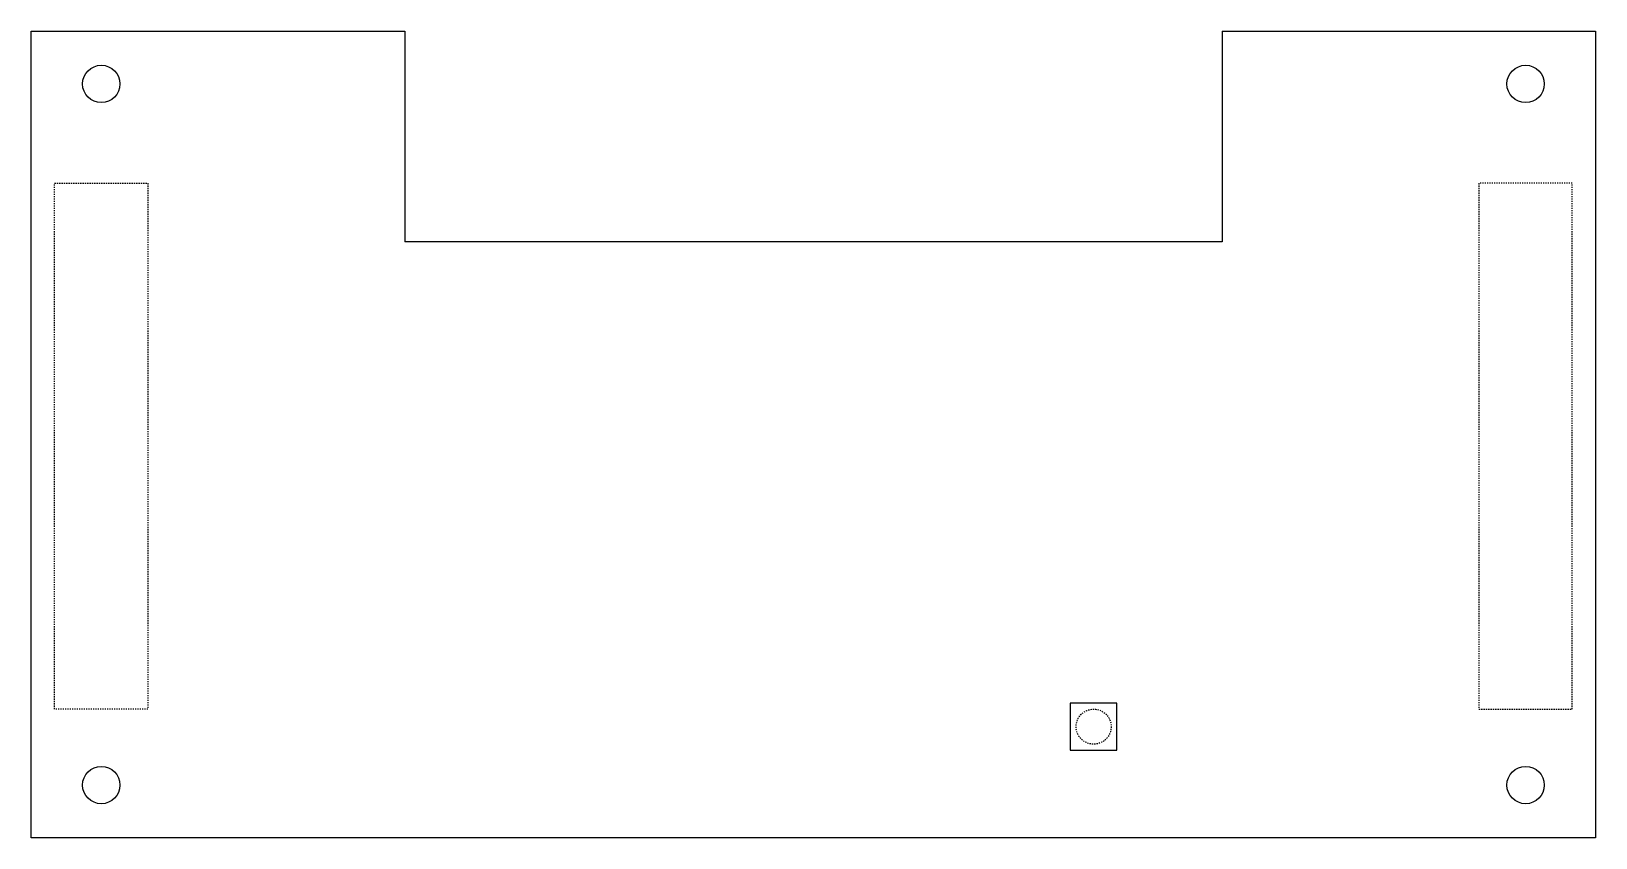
# Model space of a CAD drawing. Extents: x 120 to 254, y -31 to 38.
import ezdxf

# ---------------------------------------------------------------- set-up
doc = ezdxf.new("R2010")
doc.units = 0
doc.header["$LTSCALE"] = 0.64311
doc.header["$MEASUREMENT"] = 0
doc.linetypes.add('HIDDEN', pattern=[0.2, 0.1, -0.1])
doc.layers.get('0').update_dxf_attribs({"linetype": 'CONTINUOUS'})
doc.layers.add('3_ALL_AXES', color=7, linetype='CONTINUOUS')
doc.layers.add('5_ALL_CURVES', color=7, linetype='CONTINUOUS')

msp = doc.modelspace()

# ---------------------------------------------------------------- linework, layer by layer
at = {"color": 7, "linetype": 'Continuous'}
for p, q in [((120.45, 38.31), (152.45, 38.31)), ((152.45, 38.31), (152.45, 20.31)), ((222.45, 38.31), (222.45, 20.31)), ((222.45, 38.31), (254.45, 38.31)), ((222.45, 20.31), (152.45, 20.31)), ((213.45, -19.19), (209.45, -19.19)), ((209.45, -19.19), (209.45, -23.19)), ((213.45, -23.19), (213.45, -19.19)), ((209.45, -23.19), (213.45, -23.19))]:
    msp.add_line(p, q, dxfattribs=at)
at = {"layer": '3_ALL_AXES', "color": 7, "linetype": 'Continuous'}
for p, q in [((120.45, -30.69), (120.45, 38.31)), ((254.45, 38.31), (254.45, -30.69)), ((254.45, -30.69), (120.45, -30.69))]:
    msp.add_line(p, q, dxfattribs=at)
for centre in [(126.45, 33.81), (248.45, 33.81), (126.45, -26.19), (248.45, -26.19)]:
    msp.add_circle(centre, 1.6, dxfattribs=at)
at = {"layer": '5_ALL_CURVES', "color": 8, "linetype": 'HIDDEN'}
for p, q in [((122.45, -19.69), (122.45, 25.31)), ((122.45, 25.31), (130.45, 25.31)), ((130.45, 25.31), (130.45, -19.69)), ((252.45, 25.31), (244.45, 25.31)), ((244.45, 25.31), (244.45, -19.69)), ((252.45, -19.69), (252.45, 25.31)), ((130.45, -19.69), (122.45, -19.69)), ((244.45, -19.69), (252.45, -19.69))]:
    msp.add_line(p, q, dxfattribs=at)
msp.add_circle((211.45, -21.19), 1.5, dxfattribs=at)

doc.saveas('drawing.dxf')
